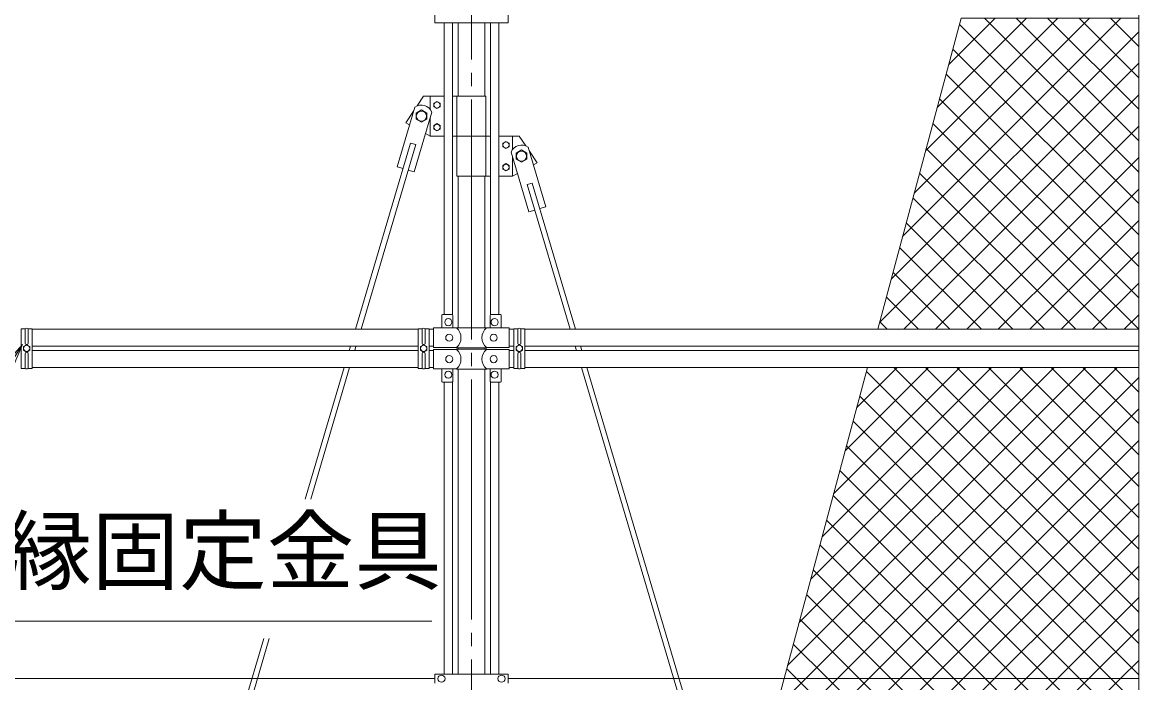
# Model space of a CAD drawing. Units: millimetres, scale not verified. Extents: x -12600 to 12600, y -8910 to 8910.
# Drawn here: x -9867 to -7358, y 2489 to 3975 of the extents above; entities that cross this region are included whole.
import ezdxf
from ezdxf.enums import TextEntityAlignment as Align

# ---------------------------------------------------------------- set-up
doc = ezdxf.new("R2010")
doc.units = ezdxf.units.MM
doc.header["$LTSCALE"] = 30
doc.linetypes.add('LONG_CHAIN', pattern=[21, 18, -1, 1, -1])
for name, color, linetype, lineweight in [('0-3_D-STR1', 1, 'Continuous', 9), ('0-6_D-BMK', 2, 'LONG_CHAIN', 9), ('0-7_D-STR3', 3, 'Continuous', 9), ('0-8_D-STR2', 7, 'Continuous', 9), ('0-9_D-STR-DIM', 7, 'Continuous', 9), ('0-A_0', 7, 'Continuous', 9), ('0-B_D-STR-TXT', 7, 'Continuous', 9)]:
    doc.layers.add(name, color=color, linetype=linetype, lineweight=lineweight)
doc.styles.add('ＭＳ ゴシック', font='')
doc.styles.get('ＭＳ ゴシック').set_extended_font_data('MS Gothic')

# ---------------------------------------------------------------- blocks, each defined once
blk = doc.blocks.new('_Open')
at = {"layer": '0-A_0'}
blk.add_line((-30, 5), (0, 0), dxfattribs=at)
blk.add_lwpolyline([(-30, -5), (0, 0), (-30, 0)], dxfattribs=at)

msp = doc.modelspace()

# ---------------------------------------------------------------- linework, layer by layer
at = {"layer": '0-3_D-STR1'}
for p, q in [((-8887.98, 3808.78), (-8887.98, 3973.8)), ((-8827.48, 3808.78), (-8827.48, 3973.8)), ((-8887.98, 3287.7), (-8887.98, 3628.78)), ((-8827.48, 3287.7), (-8827.48, 3628.78)), ((-9845.23, 3284.2), (-8977.73, 3284.2)), ((-8952.73, 3284.2), (-8942.73, 3284.2)), ((-8772.73, 3284.2), (-8762.73, 3284.2)), ((-8737.73, 3284.2), (-7357.73, 3284.2)), ((-9845.23, 3246.1), (-8977.73, 3246.1)), ((-8952.73, 3246.1), (-8942.73, 3246.1)), ((-8887.98, 3239.5), (-8887.98, 3242.7)), ((-8887.98, 3239.5), (-8887.98, 3242.7)), ((-8827.48, 3239.5), (-8827.48, 3242.7)), ((-8827.48, 3239.5), (-8827.48, 3242.7)), ((-8772.73, 3246.1), (-8762.73, 3246.1)), ((-8737.73, 3246.1), (-7357.73, 3246.1)), ((-9845.23, 3236.1), (-8977.73, 3236.1)), ((-8952.73, 3236.1), (-8942.73, 3236.1)), ((-8772.73, 3236.1), (-8762.73, 3236.1)), ((-8737.73, 3236.1), (-7357.73, 3236.1)), ((-9845.23, 3198), (-8977.73, 3198)), ((-8952.73, 3198), (-8942.73, 3198)), ((-8887.98, 2508.4), (-8887.98, 3194.5)), ((-8827.48, 2508.4), (-8827.48, 3194.5)), ((-8772.73, 3198), (-8762.73, 3198)), ((-8737.73, 3198), (-7357.73, 3198))]:
    msp.add_line(p, q, dxfattribs=at)
at = {"layer": '0-6_D-BMK'}
msp.add_line((-8857.73, 6951.1), (-8857.73, -3783.9), dxfattribs=at)
at = {"layer": '0-7_D-STR3'}
for p, q in [((-8940.23, 3994.4), (-8940.23, 3973.8)), ((-8775.23, 3994.4), (-8775.23, 3973.8)), ((-8940.23, 3973.8), (-8775.23, 3973.8)), ((-8919.23, 3973.8), (-8919.23, 3317.2)), ((-8900.23, 3973.8), (-8900.23, 3316.52)), ((-8815.23, 3973.8), (-8815.23, 3316.52)), ((-8796.23, 3973.8), (-8796.23, 3317.2)), ((-8950.28, 3808.78), (-8950.28, 3778.78)), ((-8825.18, 3808.78), (-8900.23, 3808.78)), ((-8890.28, 3808.78), (-8890.28, 3718.78)), ((-8825.18, 3808.78), (-8825.18, 3718.78)), ((-8985.2, 3783.84), (-9024.96, 3649.61)), ((-8946.85, 3772.48), (-8986.6, 3638.25)), ((-8950.28, 3760.88), (-8950.28, 3718.78)), ((-8961.02, 3724.63), (-8950.28, 3718.78)), ((-8950.28, 3718.78), (-8919.23, 3718.78)), ((-8900.23, 3718.78), (-8825.18, 3718.78)), ((-8890.28, 3718.78), (-8890.28, 3628.78)), ((-8815.23, 3718.78), (-8890.28, 3718.78)), ((-8825.18, 3718.78), (-8825.18, 3628.78)), ((-8750.18, 3718.78), (-8796.23, 3718.78)), ((-8765.18, 3718.78), (-8765.18, 3688.78)), ((-8750.18, 3718.78), (-8735.57, 3696.86)), ((-8994.49, 3703.16), (-9118.58, 3284.2)), ((-8982.99, 3699.75), (-9106.07, 3284.2)), ((-8994.49, 3703.16), (-8982.99, 3699.75)), ((-8730.27, 3693.84), (-8690.51, 3559.61)), ((-8768.62, 3682.48), (-8728.86, 3548.25)), ((-8765.18, 3670.88), (-8765.18, 3628.78)), ((-9024.96, 3649.61), (-9011.53, 3645.63)), ((-9000.03, 3642.22), (-8986.6, 3638.25)), ((-8815.23, 3628.78), (-8890.28, 3628.78)), ((-8765.18, 3628.78), (-8796.23, 3628.78)), ((-8754.45, 3634.63), (-8765.18, 3628.78)), ((-8720.97, 3613.16), (-8732.48, 3609.75)), ((-8732.48, 3609.75), (-8636.05, 3284.2)), ((-8720.97, 3613.16), (-8623.54, 3284.2)), ((-8715.44, 3552.22), (-8728.86, 3548.25)), ((-8690.51, 3559.61), (-8703.93, 3555.63)), ((-8924.73, 3287.2), (-8924.73, 3315.2)), ((-8901.73, 3317.2), (-8922.73, 3317.2)), ((-8899.73, 3287.2), (-8899.73, 3315.2)), ((-8815.73, 3287.2), (-8815.73, 3315.2)), ((-8813.73, 3317.2), (-8792.73, 3317.2)), ((-8790.73, 3287.2), (-8790.73, 3315.2)), ((-9861.23, 3285.47), (-9861.23, 3253.1)), ((-9845.23, 3285.47), (-9854.23, 3285.47)), ((-9854.23, 3285.47), (-9854.23, 3253.1)), ((-8968.73, 3285.47), (-8968.73, 3253.1)), ((-8952.73, 3285.47), (-8961.73, 3285.47)), ((-8961.73, 3285.47), (-8961.73, 3253.1)), ((-8942.73, 3287.2), (-8891.53, 3287.2)), ((-8942.73, 3243.2), (-8942.73, 3287.2)), ((-8891.53, 3287.7), (-8892.53, 3287.2)), ((-8891.53, 3287.7), (-8823.93, 3287.7)), ((-8823.93, 3287.7), (-8822.93, 3287.2)), ((-8823.93, 3287.2), (-8772.73, 3287.2)), ((-8772.73, 3243.2), (-8772.73, 3287.2)), ((-8762.73, 3285.47), (-8753.73, 3285.47)), ((-8753.73, 3285.47), (-8753.73, 3253.1)), ((-8746.73, 3285.47), (-8746.73, 3253.1)), ((-9129.87, 3246.1), (-9132.83, 3236.1)), ((-9117.35, 3246.1), (-9120.31, 3236.1)), ((-8942.73, 3243.2), (-8891.53, 3243.2)), ((-8942.73, 3239), (-8891.53, 3239)), ((-8942.73, 3239), (-8942.73, 3195)), ((-8891.53, 3242.7), (-8892.53, 3243.2)), ((-8891.53, 3239.5), (-8892.53, 3239)), ((-8823.93, 3243.2), (-8772.73, 3243.2)), ((-8823.93, 3239), (-8772.73, 3239)), ((-8772.73, 3239), (-8772.73, 3195)), ((-8624.77, 3246.1), (-8621.81, 3236.1)), ((-8612.25, 3246.1), (-8609.29, 3236.1)), ((-9861.23, 3196.21), (-9861.23, 3229.1)), ((-9854.23, 3196.21), (-9854.23, 3229.1)), ((-8968.73, 3196.21), (-8968.73, 3229.1)), ((-8961.73, 3196.21), (-8961.73, 3229.1)), ((-8753.73, 3196.21), (-8753.73, 3229.1)), ((-8746.73, 3196.21), (-8746.73, 3229.1)), ((-9144.11, 3198), (-9231.75, 2902.08)), ((-9131.6, 3198), (-9219.24, 2902.08)), ((-8942.73, 3195), (-8891.53, 3195)), ((-8924.73, 3195), (-8924.73, 3167)), ((-8899.73, 3195), (-8899.73, 3167)), ((-8891.53, 3194.5), (-8892.53, 3195)), ((-8891.53, 3194.5), (-8823.93, 3194.5)), ((-8823.93, 3194.5), (-8822.93, 3195)), ((-8823.93, 3195), (-8772.73, 3195)), ((-8815.73, 3195), (-8815.73, 3167)), ((-8790.73, 3195), (-8790.73, 3167)), ((-8610.52, 3198), (-7759.37, 324.2)), ((-8598.01, 3198), (-7746.85, 324.2)), ((-8901.73, 3165), (-8922.73, 3165)), ((-8919.23, 3165), (-8919.23, 2508.4)), ((-8900.23, 3165.67), (-8900.23, 2508.4)), ((-8815.23, 3165.67), (-8815.23, 2508.4)), ((-8813.73, 3165), (-8792.73, 3165)), ((-8796.23, 3165), (-8796.23, 2508.4)), ((-9324.74, 2588.12), (-9583.61, 1714.08)), ((-9312.23, 2588.12), (-9571.1, 1714.08)), ((-8940.23, 2498.1), (-10775.73, 2498.1)), ((-8940.23, 2508.4), (-8775.23, 2508.4)), ((-8940.23, 2508.4), (-8940.23, 2487.8)), ((-8775.23, 2508.4), (-8775.23, 2487.8)), ((-7357.73, 2498.1), (-8775.23, 2498.1))]:
    msp.add_line(p, q, dxfattribs=at)
for points in [[(-8919.23, 3808.78), (-8965.28, 3808.78), (-8979.9, 3786.86)], [(-8987.83, 3774.96), (-9005.28, 3748.78), (-8996.93, 3744.22)], [(-8727.63, 3684.96), (-8710.18, 3658.78), (-8718.53, 3654.22)], [(-9861.23, 3285.47), (-9870.23, 3285.47), (-9870.23, 3196.21), (-9861.23, 3196.21)], [(-9854.23, 3196.21), (-9845.23, 3196.21), (-9845.23, 3285.47)], [(-8968.73, 3285.47), (-8977.73, 3285.47), (-8977.73, 3196.21), (-8968.73, 3196.21)], [(-8961.73, 3196.21), (-8952.73, 3196.21), (-8952.73, 3285.47)], [(-8753.73, 3196.21), (-8762.73, 3196.21), (-8762.73, 3285.47)], [(-8746.73, 3285.47), (-8737.73, 3285.47), (-8737.73, 3196.21), (-8746.73, 3196.21)], [(-8891.53, 3242.7), (-8823.93, 3242.7), (-8822.93, 3243.2)], [(-8891.53, 3239.5), (-8823.93, 3239.5), (-8822.93, 3239)]]:
    msp.add_lwpolyline(points, dxfattribs=at)
for points in [[(-8935.28, 3796.88), (-8928.27, 3792.83), (-8928.27, 3784.73), (-8935.28, 3780.68), (-8942.3, 3784.73), (-8942.3, 3792.83)], [(-8970.28, 3777.64), (-8958.28, 3770.71), (-8958.28, 3756.85), (-8970.28, 3749.92), (-8982.28, 3756.85), (-8982.28, 3770.71)], [(-8935.28, 3730.68), (-8928.27, 3734.73), (-8928.27, 3742.83), (-8935.28, 3746.88), (-8942.3, 3742.83), (-8942.3, 3734.73)], [(-8780.18, 3706.88), (-8787.2, 3702.83), (-8787.2, 3694.73), (-8780.18, 3690.68), (-8773.17, 3694.73), (-8773.17, 3702.83)], [(-8745.18, 3687.64), (-8757.18, 3680.71), (-8757.18, 3666.85), (-8745.18, 3659.92), (-8733.18, 3666.85), (-8733.18, 3680.71)], [(-8780.18, 3640.68), (-8787.2, 3644.73), (-8787.2, 3652.83), (-8780.18, 3656.88), (-8773.17, 3652.83), (-8773.17, 3644.73)], [(-9857.73, 3233), (-9850.72, 3237.05), (-9850.72, 3245.15), (-9857.73, 3249.2), (-9864.75, 3245.15), (-9864.75, 3237.05)], [(-8965.23, 3233), (-8958.22, 3237.05), (-8958.22, 3245.15), (-8965.23, 3249.2), (-8972.25, 3245.15), (-8972.25, 3237.05)], [(-8750.23, 3233), (-8757.25, 3237.05), (-8757.25, 3245.15), (-8750.23, 3249.2), (-8743.22, 3245.15), (-8743.22, 3237.05)]]:
    msp.add_lwpolyline(points, close=True, dxfattribs=at)
for centre, radius in [((-8935.28, 3788.78), 7.03), ((-8970.28, 3763.78), 11.5), ((-8935.28, 3738.78), 7.03), ((-8780.18, 3698.78), 7.03), ((-8745.18, 3673.78), 11.5), ((-8780.18, 3648.78), 7.03), ((-8909.73, 3300.2), 8), ((-8805.73, 3300.2), 8), ((-8907.73, 3265.2), 8), ((-8807.73, 3265.2), 8), ((-9857.73, 3241.1), 7.03), ((-8965.23, 3241.1), 7.03), ((-8750.23, 3241.1), 7.03), ((-8907.73, 3217), 8), ((-8807.73, 3217), 8), ((-8909.73, 3182), 8), ((-8805.73, 3182), 8), ((-8925.23, 2498.1), 8), ((-8790.23, 2498.1), 8)]:
    msp.add_circle(centre, radius, dxfattribs=at)
for centre, radius, start, end in [((-8970.28, 3763.78), 25, 20.37177, 126.63198), ((-8745.18, 3673.78), 25, 53.36802, 159.62823), ((-8922.73, 3315.2), 2, 90, 180), ((-8901.73, 3315.2), 2, 0, 90), ((-8813.73, 3315.2), 2, 90, 180), ((-8792.73, 3315.2), 2, 0, 90), ((-9857.73, 3279.84), 6.62, 58.10921, 121.89079), ((-8965.23, 3279.84), 6.62, 58.10921, 121.89079), ((-8910.12, 3265.2), 28.8, 310.19176, 49.80824), ((-8805.35, 3265.2), 28.8, 130.19176, 229.80824), ((-8750.23, 3279.84), 6.62, 58.10921, 121.89079), ((-9857.73, 3253.1), 3.5, 180, 0), ((-8965.23, 3253.1), 3.5, 180, 0), ((-8910.12, 3217), 28.8, 310.19176, 49.80824), ((-8805.35, 3217), 28.8, 130.19176, 229.80824), ((-8750.23, 3253.1), 3.5, 180, 0), ((-9857.73, 3229.1), 3.5, 0, 180), ((-8965.23, 3229.1), 3.5, 0, 180), ((-8750.23, 3229.1), 3.5, 0, 180), ((-9857.73, 3201.83), 6.62, 238.10921, 301.89079), ((-8965.23, 3201.83), 6.62, 238.10921, 301.89079), ((-8750.23, 3201.83), 6.62, 238.10921, 301.89079), ((-8922.73, 3167), 2, 180, 270), ((-8901.73, 3167), 2, 270, 0), ((-8813.73, 3167), 2, 180, 270), ((-8792.73, 3167), 2, 270, 0)]:
    msp.add_arc(centre, radius, start, end, dxfattribs=at)
at = {"layer": '0-8_D-STR2'}
for p, q in [((-7888.24, 3493.58), (-7397.73, 3984.1)), ((-7862.36, 3590.18), (-7468.44, 3984.1)), ((-7836.48, 3686.77), (-7539.15, 3984.1)), ((-7810.6, 3783.36), (-7609.86, 3984.1)), ((-7784.71, 3879.95), (-7680.57, 3984.1)), ((-7357.73, 3567.12), (-7760.59, 3969.98)), ((-7357.73, 3637.84), (-7703.99, 3984.1)), ((-7357.73, 3708.55), (-7633.28, 3984.1)), ((-7357.73, 3779.26), (-7562.57, 3984.1)), ((-7357.73, 3849.97), (-7491.86, 3984.1)), ((-7357.73, 3920.68), (-7421.15, 3984.1)), ((-7914.12, 3396.99), (-7357.73, 3953.38)), ((-7357.73, 3496.41), (-7775.53, 3914.22)), ((-7940.01, 3300.4), (-7357.73, 3882.67)), ((-7357.73, 3425.7), (-7790.48, 3858.45)), ((-7885.5, 3284.2), (-7357.73, 3811.96)), ((-7357.73, 3354.99), (-7805.42, 3802.68)), ((-7357.73, 3284.28), (-7820.36, 3746.91)), ((-7814.78, 3284.2), (-7357.73, 3741.25)), ((-7428.36, 3284.2), (-7835.31, 3691.14)), ((-7744.07, 3284.2), (-7357.73, 3670.54)), ((-7499.07, 3284.2), (-7850.25, 3635.38)), ((-7673.36, 3284.2), (-7357.73, 3599.83)), ((-7569.78, 3284.2), (-7865.19, 3579.61)), ((-7640.49, 3284.2), (-7880.13, 3523.84)), ((-7602.65, 3284.2), (-7357.73, 3529.12)), ((-7711.2, 3284.2), (-7895.08, 3468.07)), ((-7531.94, 3284.2), (-7357.73, 3458.41)), ((-7781.91, 3284.2), (-7910.02, 3412.31)), ((-7461.23, 3284.2), (-7357.73, 3387.7)), ((-7852.62, 3284.2), (-7924.96, 3356.54)), ((-7390.52, 3284.2), (-7357.73, 3316.99)), ((-7923.33, 3284.2), (-7939.91, 3300.77)), ((-8147.06, 2527.66), (-7476.72, 3198)), ((-8121.18, 2624.25), (-7547.43, 3198)), ((-8095.3, 2720.84), (-7618.14, 3198)), ((-8069.42, 2817.43), (-7688.85, 3198)), ((-8043.53, 2914.03), (-7759.56, 3198)), ((-8017.65, 3010.62), (-7830.27, 3198)), ((-7991.77, 3107.21), (-7900.98, 3198)), ((-7357.73, 2577.17), (-7969.79, 3189.24)), ((-7357.73, 2647.89), (-7907.84, 3198)), ((-7357.73, 2718.6), (-7837.13, 3198)), ((-7357.73, 2789.31), (-7766.42, 3198)), ((-7357.73, 2860.02), (-7695.71, 3198)), ((-7357.73, 2930.73), (-7625, 3198)), ((-7357.73, 3001.44), (-7554.29, 3198)), ((-7357.73, 3072.15), (-7483.58, 3198)), ((-7357.73, 3142.86), (-7412.87, 3198)), ((-8035.2, 2498.1), (-7357.73, 3175.57)), ((-7357.73, 2506.46), (-7984.73, 3133.47)), ((-7964.49, 2498.1), (-7357.73, 3104.85)), ((-7893.78, 2498.1), (-7357.73, 3034.14)), ((-7561.5, 2498.1), (-8029.56, 2966.16)), ((-7823.07, 2498.1), (-7357.73, 2963.43)), ((-7632.21, 2498.1), (-8044.51, 2910.4)), ((-7752.36, 2498.1), (-7357.73, 2892.72)), ((-7702.92, 2498.1), (-8059.45, 2854.63)), ((-7681.65, 2498.1), (-7357.73, 2822.01)), ((-7773.63, 2498.1), (-8074.39, 2798.86)), ((-7844.34, 2498.1), (-8089.34, 2743.09)), ((-7610.94, 2498.1), (-7357.73, 2751.3)), ((-7915.05, 2498.1), (-8104.28, 2687.33)), ((-7540.22, 2498.1), (-7357.73, 2680.59)), ((-7985.76, 2498.1), (-8119.22, 2631.56)), ((-7469.51, 2498.1), (-7357.73, 2609.88)), ((-8261.01, 2060.16), (-7823.07, 2498.1)), ((-8250.59, 2141.29), (-7893.78, 2498.1)), ((-8244.85, 2005.61), (-7752.36, 2498.1)), ((-8228.69, 1951.05), (-7681.65, 2498.1)), ((-8224.71, 2237.88), (-7964.49, 2498.1)), ((-8212.53, 1896.5), (-7610.94, 2498.1)), ((-8198.83, 2334.47), (-8035.2, 2498.1)), ((-8196.38, 1841.95), (-7540.22, 2498.1)), ((-8180.22, 1787.39), (-7469.51, 2498.1)), ((-7475.79, 1988.13), (-7985.76, 2498.1)), ((-7459.63, 2042.68), (-7915.05, 2498.1)), ((-7443.48, 2097.23), (-7844.34, 2498.1)), ((-7427.32, 2151.79), (-7773.63, 2498.1)), ((-7411.16, 2206.34), (-7702.92, 2498.1)), ((-7395, 2260.89), (-7632.21, 2498.1)), ((-7378.85, 2315.45), (-7561.5, 2498.1))]:
    msp.add_line(p, q, dxfattribs=at)
for points in [[(-7357.73, 3984.1), (-7756.81, 3984.1), (-7944.35, 3284.2), (-7357.73, 3284.2)], [(-7357.73, 3198), (-7967.44, 3198), (-8154.98, 2498.1), (-7357.73, 2498.1)], [(-7357.73, 2386.74), (-7357.73, 2498.1), (-8154.98, 2498.1), (-8266.95, 2080.23), (-8172.43, 1761.1), (-7543.03, 1761.1)]]:
    msp.add_lwpolyline(points, close=True, dxfattribs=at)
for points in [[(-8172.94, 2431.06), (-8105.91, 2498.1), (-7406.01, 3198)], [(-7357.73, 2435.75), (-7420.08, 2498.1), (-7999.68, 3077.7)], [(-7357.73, 2365.04), (-7362.69, 2370), (-7490.79, 2498.1), (-8014.62, 3021.93)], [(-7357.73, 1799.36), (-7482.29, 1923.92), (-7491.95, 1933.58), (-8056.47, 2498.1), (-8134.16, 2575.79)], [(-8431.76, 1465.14), (-8173.72, 1723.18), (-8164.06, 1732.84), (-8135.8, 1761.1), (-7398.8, 2498.1), (-7357.73, 2539.17)], [(-7381.52, 1752.44), (-7390.18, 1761.1), (-7498.45, 1869.37), (-7508.11, 1879.02), (-8127.18, 2498.1), (-8149.11, 2520.02)]]:
    msp.add_lwpolyline(points, dxfattribs=at)
at = {"layer": '0-9_D-STR-DIM'}
msp.add_line((-7357.73, 4695.45), (-7357.73, 1786.75), dxfattribs=at)
at = {"layer": '0-B_D-STR-TXT'}
msp.add_lwpolyline([(-8947.13, 2627.47), (-10262.59, 2627.47), (-9868.29, 3248.06)], dxfattribs=at)

# ---------------------------------------------------------------- block references
at = {"layer": '0-B_D-STR-TXT', "xscale": 3.333333, "yscale": 3.333333, "rotation": 57.56911}
msp.add_blockref('_Open', (-9867.21, 3249.75), dxfattribs=at)

# ---------------------------------------------------------------- texts
at = {"layer": '0-B_D-STR-TXT', "style": 'ＭＳ ゴシック'}
msp.add_text('胴縁固定金具', height=144.3, dxfattribs=at).set_placement((-10105.25, 2670.18), align=Align.BOTTOM_LEFT)

doc.saveas('drawing.dxf')
